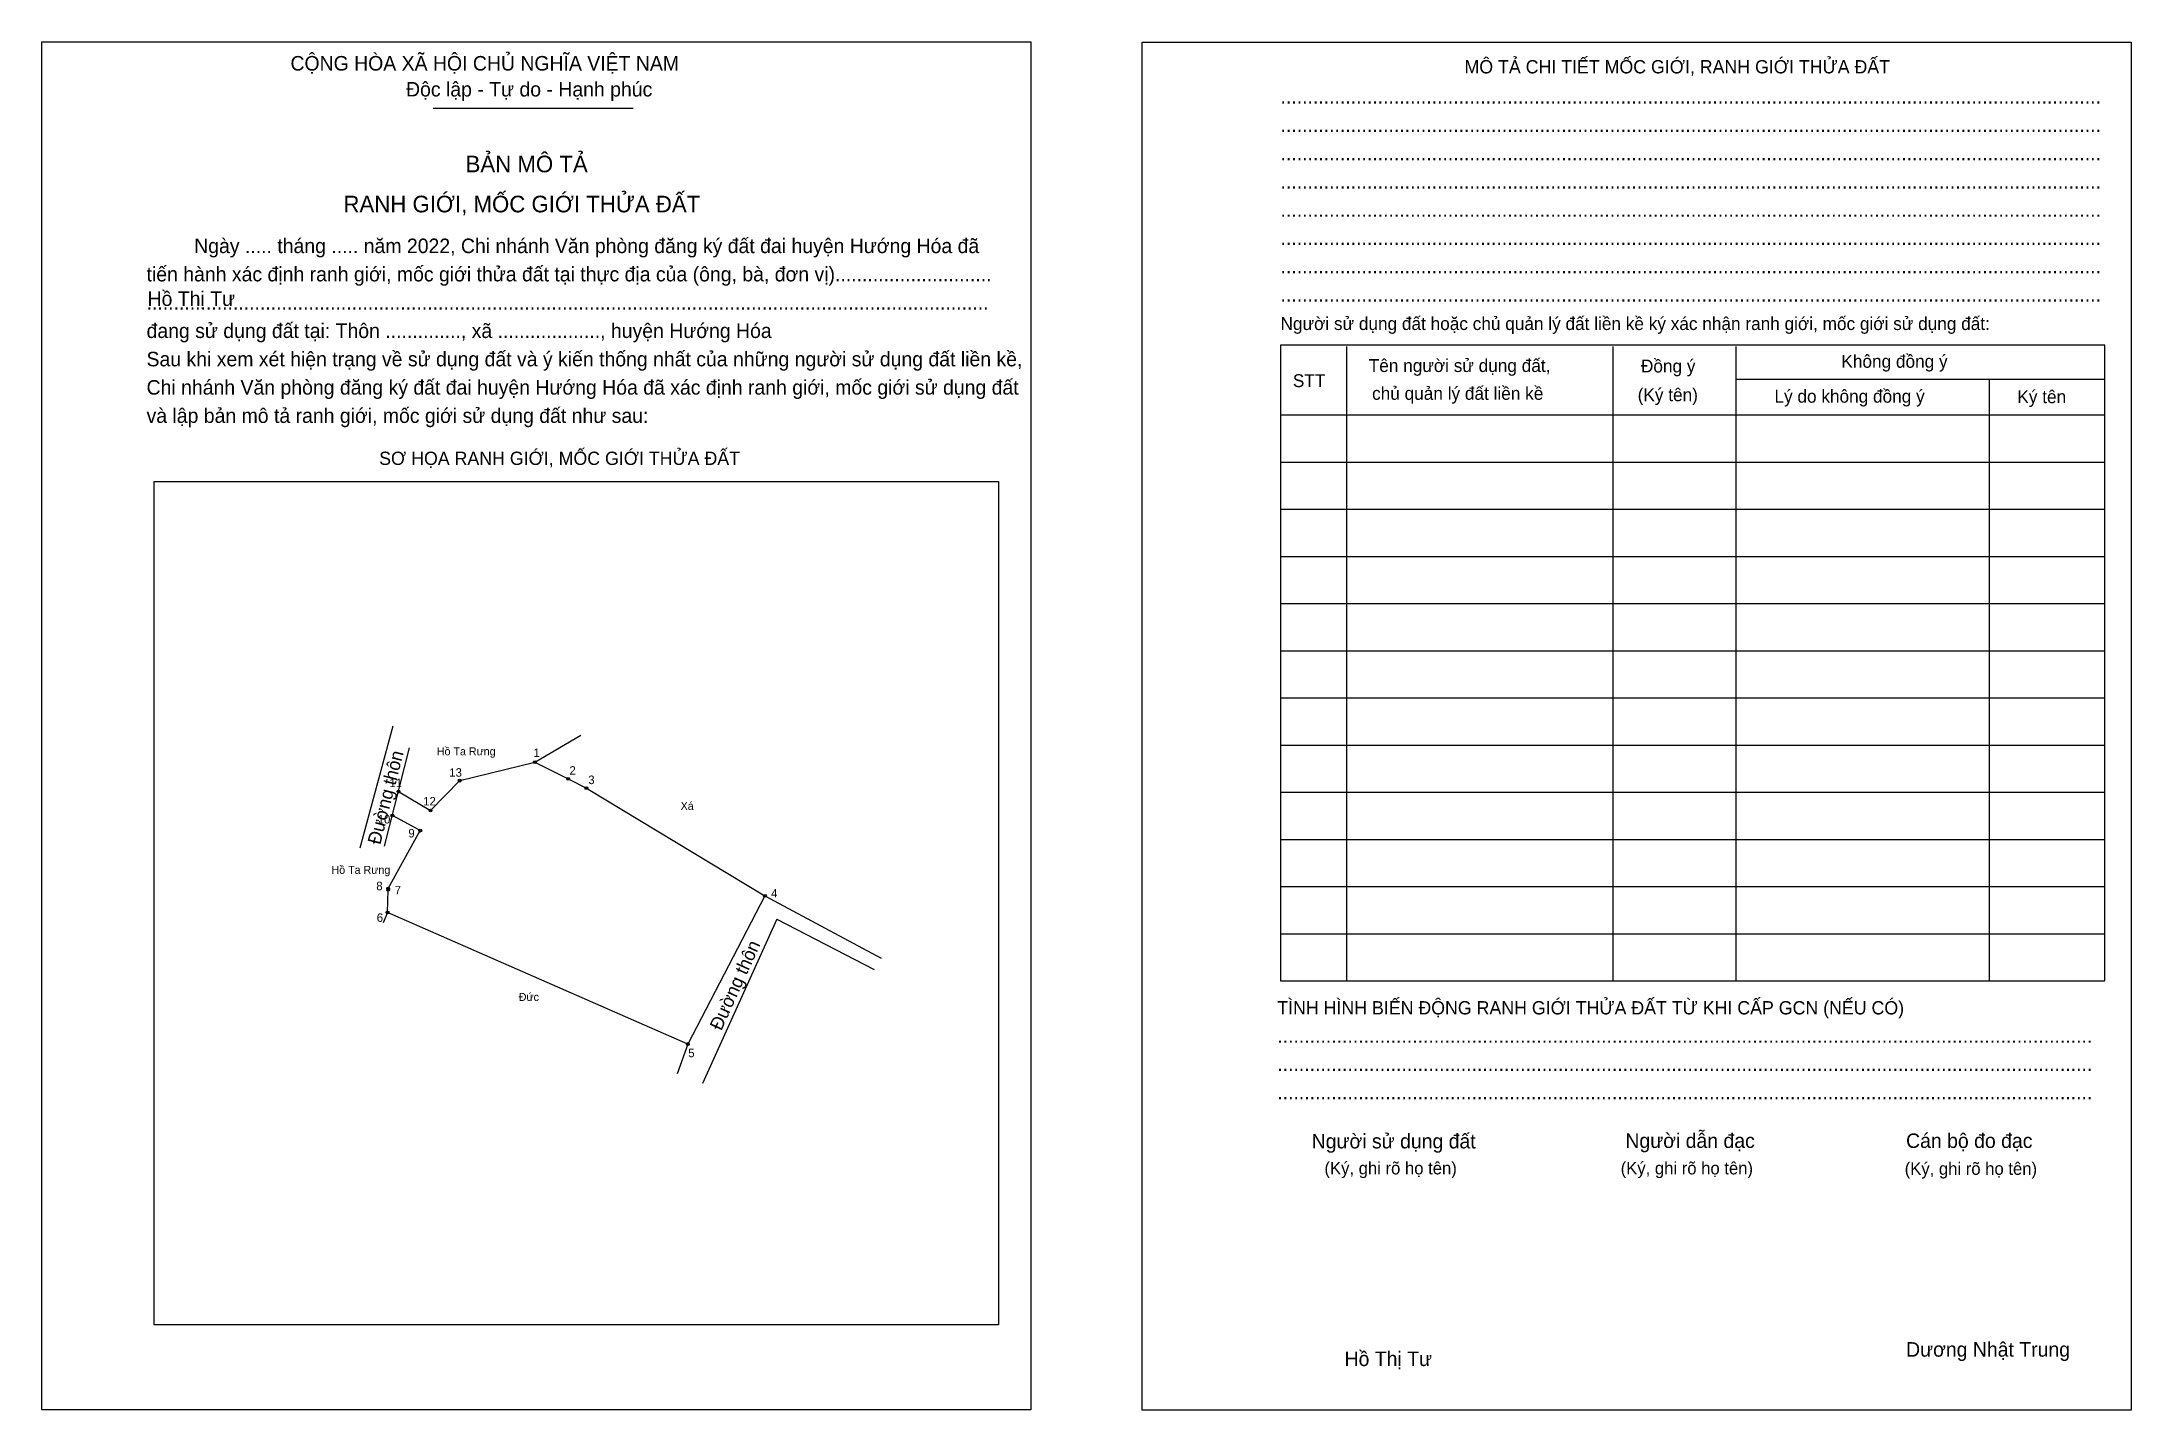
# Model space of a CAD drawing. Extents: x 545301 to 545615, y 1836393 to 1836599.
import ezdxf

# ---------------------------------------------------------------- set-up
doc = ezdxf.new("R2010")
doc.units = 0
for name, color, linetype in [('Level 1', 7, 'Continuous'), ('Level 10', 7, 'Continuous'), ('Level 11', 7, 'Continuous'), ('Level 12', 7, 'Continuous'), ('Level 2', 7, 'Continuous'), ('Level 25', 7, 'Continuous'), ('Level 55', 7, 'Continuous'), ('Level 6', 7, 'Continuous'), ('Level 9', 7, 'Continuous')]:
    doc.layers.add(name, color=color, linetype=linetype)

msp = doc.modelspace()

# ---------------------------------------------------------------- linework, layer by layer
at = {"layer": 'Level 1'}
for p, q in [((545301.17, 1836598.65), (545301.17, 1836598.65)), ((545466.56, 1836598.58), (545466.56, 1836598.58)), ((545359.99, 1836588.66), (545390.06, 1836588.66)), ((545497.29, 1836552.85), (545497.29, 1836457.49)), ((545537.28, 1836552.85), (545537.28, 1836457.49)), ((545555.78, 1836552.85), (545555.78, 1836457.49)), ((545555.78, 1836547.96), (545611.23, 1836547.96)), ((545593.86, 1836547.96), (545593.86, 1836457.49)), ((545487.36, 1836542.57), (545611.23, 1836542.57)), ((545487.36, 1836535.48), (545611.23, 1836535.48)), ((545318.05, 1836532.57), (545318.05, 1836532.57)), ((545487.36, 1836528.39), (545611.23, 1836528.39)), ((545487.36, 1836521.3), (545611.23, 1836521.3)), ((545487.36, 1836514.21), (545611.23, 1836514.21)), ((545487.36, 1836507.12), (545611.23, 1836507.12)), ((545487.36, 1836500.03), (545611.23, 1836500.03)), ((545487.36, 1836492.94), (545611.23, 1836492.94)), ((545487.36, 1836485.85), (545611.23, 1836485.85)), ((545487.36, 1836478.76), (545611.23, 1836478.76)), ((545487.36, 1836471.67), (545611.23, 1836471.67)), ((545487.36, 1836464.58), (545611.23, 1836464.58)), ((545444.97, 1836405.81), (545444.97, 1836405.81)), ((545449.83, 1836393.04), (545449.83, 1836393.04)), ((545615.22, 1836392.97), (545615.22, 1836392.97))]:
    msp.add_line(p, q, dxfattribs=at)
for points in [[(545611.23, 1836553.06), (545487.36, 1836553.06), (545487.36, 1836457.49), (545611.23, 1836457.49)], [(545318.05, 1836532.57), (545444.97, 1836532.57), (545444.97, 1836405.81), (545318.05, 1836405.81)]]:
    msp.add_lwpolyline(points, close=True, dxfattribs=at)
at = {"layer": 'Level 10'}
for p, q in [((545349.05, 1836477.52), (545353.97, 1836495.85)), ((545352.7, 1836477.76), (545356.45, 1836492.53)), ((545363.99, 1836487.6), (545375.27, 1836490.37)), ((545375.27, 1836490.37), (545380.28, 1836487.86)), ((545359.59, 1836483.1), (545363.99, 1836487.6)), ((545380.28, 1836487.86), (545383.02, 1836486.48)), ((545383.02, 1836486.48), (545409.87, 1836470.29)), ((545354.78, 1836485.95), (545359.59, 1836483.1)), ((545353.24, 1836471.4), (545358.06, 1836480.09)), ((545358.06, 1836480.09), (545353.87, 1836482.37)), ((545353.15, 1836467.77), (545353.23, 1836471.18)), ((545353.23, 1836471.18), (545353.24, 1836471.4)), ((545398.28, 1836448.01), (545353.15, 1836467.77)), ((545409.87, 1836470.29), (545398.28, 1836448.01)), ((545411.67, 1836466.79), (545400.49, 1836442.07)), ((545411.67, 1836466.79), (545426.3, 1836459.21))]:
    msp.add_line(p, q, dxfattribs=at)
at = {"layer": 'Level 11'}
for p, q in [((545375.27, 1836490.37), (545382.2, 1836494.42)), ((545353.15, 1836467.77), (545352.5, 1836466.22)), ((545409.87, 1836470.29), (545427.35, 1836460.92)), ((545398.28, 1836448.01), (545396.66, 1836443.55))]:
    msp.add_line(p, q, dxfattribs=at)
for centre in [(545375.27, 1836490.37), (545354.78, 1836485.95), (545363.99, 1836487.6), (545380.28, 1836487.86), (545383.02, 1836486.48), (545359.59, 1836483.1), (545353.87, 1836482.37), (545353.87, 1836482.37), (545358.06, 1836480.09), (545353.23, 1836471.18), (545353.24, 1836471.4), (545409.87, 1836470.29), (545353.15, 1836467.77), (545398.28, 1836448.01)]:
    msp.add_circle(centre, 0.213, dxfattribs=at)
at = {"layer": 'Level 2'}
for points in [[(545301.17, 1836598.65), (545449.83, 1836598.65), (545449.83, 1836393.04), (545301.17, 1836393.04)], [(545466.56, 1836598.58), (545615.22, 1836598.58), (545615.22, 1836392.97), (545466.56, 1836392.97)]]:
    msp.add_lwpolyline(points, close=True, dxfattribs=at)
at = {"layer": 'Level 25'}
for p, q in [((545354.78, 1836485.95), (545359.59, 1836483.1)), ((545353.15, 1836467.77), (545353.23, 1836471.18)), ((545398.28, 1836448.01), (545353.15, 1836467.77))]:
    msp.add_line(p, q, dxfattribs=at)

# ---------------------------------------------------------------- texts
at = {"layer": 'Level 1'}
for s, height, p in [('CỘNG HÒA XÃ HỘI CHỦ NGHĨA VIỆT NAM', 2.1836, (545338.55, 1836594.33)), ('MÔ TẢ CHI TIẾT MỐC GIỚI, RANH GIỚI THỬA ĐẤT', 1.9964, (545515.01, 1836593.9)), ('Độc lập - Tự do - Hạnh phúc', 2.1836, (545355.92, 1836590.43)), ('........................................................................................................................................................', 2.1836, (545487.36, 1836589.37)), ('........................................................................................................................................................', 2.1836, (545487.36, 1836585.11)), ('BẢN MÔ TẢ', 2.496, (545364.87, 1836579.04)), ('........................................................................................................................................................', 2.1836, (545487.36, 1836580.86)), ('RANH GIỚI, MỐC GIỚI THỬA ĐẤT', 2.4958, (545346.51, 1836573.02)), ('........................................................................................................................................................', 2.1836, (545487.36, 1836576.6)), ('........................................................................................................................................................', 2.1836, (545487.36, 1836572.35)), ('Ngày ..... tháng ..... năm 2022, Chi nhánh Văn phòng đăng ký đất đai huyện Hướng Hóa đã', 2.1836, (545324.08, 1836566.89)), ('........................................................................................................................................................', 2.1836, (545487.36, 1836568.1)), ('tiến hành xác định ranh giới, mốc giới thửa đất tại thực địa của (ông, bà, đơn vị).............................', 2.1836, (545316.92, 1836562.64)), ('........................................................................................................................................................', 2.1836, (545487.36, 1836563.84)), ('............................................................................................................................................................', 2.1836, (545316.92, 1836558.38)), ('........................................................................................................................................................', 2.1836, (545487.36, 1836559.59)), ('đang sử dụng đất tại: Thôn .............., xã ..................., huyện Hướng Hóa', 2.1836, (545316.92, 1836554.13)), ('Người sử dụng đất hoặc chủ quản lý đất liền kề ký xác nhận ranh giới, mốc giới sử dụng đất:', 1.9342, (545487.36, 1836555.33)), ('Sau khi xem xét hiện trạng về sử dụng đất và ý kiến thống nhất của những người sử dụng đất liền kề,', 2.1836, (545316.92, 1836549.87)), ('Tên người sử dụng đất,', 1.9342, (545500.62, 1836549.02)), ('Đồng ý', 1.934, (545541.53, 1836548.95)), ('Không đồng ý', 1.9342, (545571.66, 1836549.66)), ('Chi nhánh Văn phòng đăng ký đất đai huyện Hướng Hóa đã xác định ranh giới, mốc giới sử dụng đất', 2.1836, (545316.92, 1836545.62)), ('STT', 1.934, (545489.21, 1836546.75)), ('chủ quản lý đất liền kề', 1.9342, (545501.12, 1836544.84)), ('(Ký tên)', 1.934, (545541.04, 1836544.63)), ('Lý do không đồng ý', 1.9342, (545561.6, 1836544.41)), ('Ký tên', 1.934, (545598.11, 1836544.34)), ('và lập bản mô tả ranh giới, mốc giới sử dụng đất như sau:', 2.1836, (545316.92, 1836541.37)), ('SƠ HỌA RANH GIỚI, MỐC GIỚI THỬA ĐẤT', 1.9964, (545351.88, 1836535.05)), ('TÌNH HÌNH BIẾN ĐỘNG RANH GIỚI THỬA ĐẤT TỪ KHI CẤP GCN (NẾU CÓ)', 1.9964, (545486.87, 1836452.46)), ('.......................................................................................................................................................', 2.1836, (545486.87, 1836448.2)), ('.......................................................................................................................................................', 2.1836, (545486.87, 1836443.95)), ('.......................................................................................................................................................', 2.1836, (545486.87, 1836439.7)), ('Người sử dụng đất', 2.1836, (545492.04, 1836432.32)), ('Người dẫn đạc', 2.1836, (545539.19, 1836432.39)), ('Cán bộ đo đạc', 2.1836, (545581.38, 1836432.39)), ('(Ký, ghi rõ họ tên)', 1.8718, (545493.96, 1836428.42)), ('(Ký, ghi rõ họ tên)', 1.8718, (545538.48, 1836428.42)), ('(Ký, ghi rõ họ tên)', 1.8718, (545581.17, 1836428.35)), ('Dương Nhật Trung', 2.1836, (545581.38, 1836401.02))]:
    msp.add_text(s, height=height, dxfattribs=at).set_placement(p)
at = {"layer": 'Level 10'}
for rotation, p in [(75.738, (545352.04, 1836477.87)), (65.67, (545403.3, 1836449.9))]:
    msp.add_text('Đường thôn', height=2, rotation=rotation, dxfattribs=at).set_placement(p)
at = {"layer": 'Level 11'}
msp.add_text('Hồ Ta Rưng', height=1.2, dxfattribs=at).set_placement((545360.55, 1836491.41))
at = {"layer": 'Level 12'}
for s, p in [('Xá', (545397.19, 1836483.2)), ('Hồ Ta Rưng', (545344.72, 1836473.59)), ('Đức', (545372.86, 1836454.49))]:
    msp.add_text(s, height=1.2, dxfattribs=at).set_placement(p)
at = {"layer": 'Level 55'}
for s, p in [('1', (545375.23, 1836490.37)), ('13', (545363.89, 1836487.6)), ('2', (545380.23, 1836487.86)), ('3', (545382.98, 1836486.48)), ('11', (545354.69, 1836485.95)), ('12', (545359.49, 1836483.1)), ('10', (545353.77, 1836482.37)), ('9', (545358.01, 1836480.09)), ('8', (545353.19, 1836471.4)), ('7', (545353.19, 1836471.18)), ('4', (545409.82, 1836470.29)), ('6', (545353.1, 1836467.77)), ('5', (545398.23, 1836448.01))]:
    msp.add_text(s, height=0.142, dxfattribs=at).set_placement(p)
at = {"layer": 'Level 6'}
for p in [(545317.07, 1836558.95), (545496.98, 1836399.61)]:
    msp.add_text('Hồ Thị Tư', height=2.184, dxfattribs=at).set_placement(p)
at = {"layer": 'Level 9'}
for s, height, p in [('1', 1.28, (545375.07, 1836491.14)), ('13', 1.276, (545362.42, 1836488.19)), ('2', 1.28, (545380.48, 1836488.49)), ('11', 1.276, (545353.41, 1836486.62)), ('3', 1.28, (545383.31, 1836487.08)), ('12', 1.276, (545358.5, 1836483.87)), ('10', 1.276, (545351.66, 1836481.16)), ('9', 1.28, (545356.27, 1836479.06)), ('8', 1.28, (545351.45, 1836471.13)), ('7', 1.28, (545354.22, 1836470.5)), ('4', 1.28, (545410.8, 1836470.04)), ('6', 1.28, (545351.52, 1836466.37)), ('5', 1.28, (545398.34, 1836446.03))]:
    msp.add_text(s, height=height, dxfattribs=at).set_placement(p)

doc.saveas('drawing.dxf')
